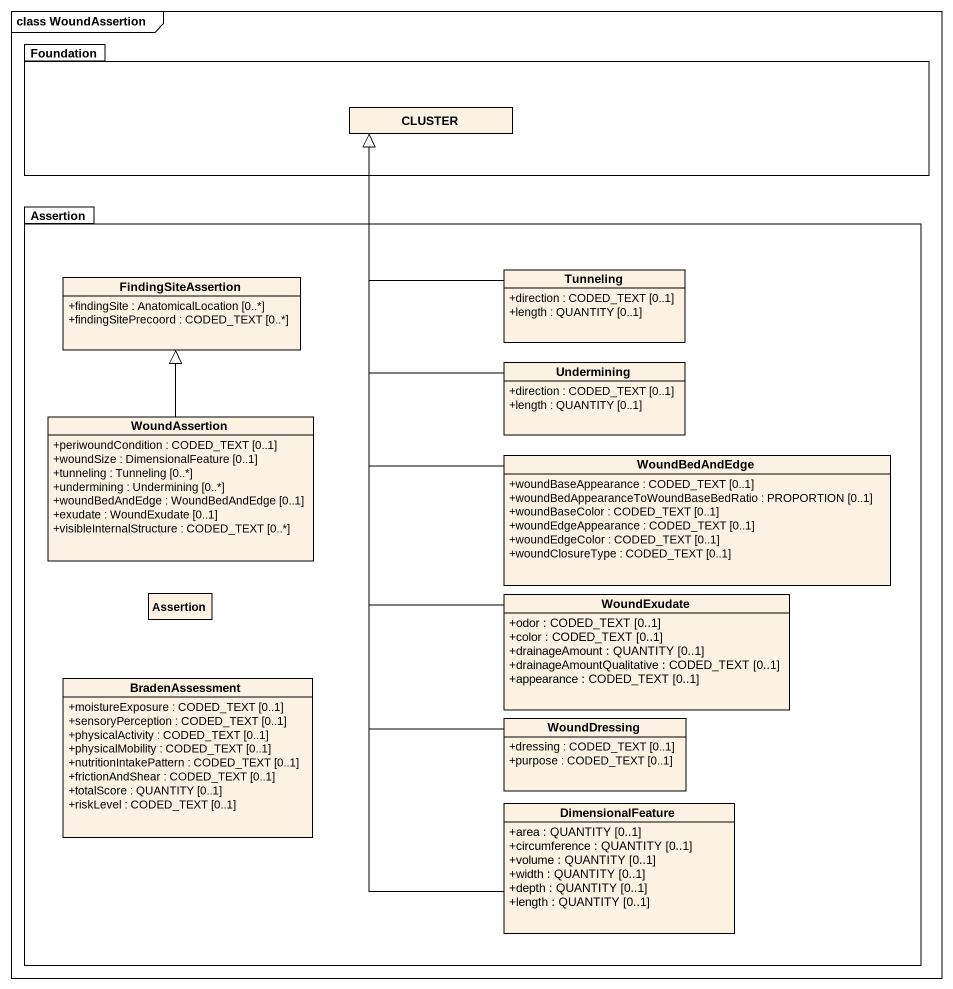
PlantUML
@startuml
mainframe class WoundAssertion
hide circle
hide empty members
skinparam classAttributeIconSize 0
package Foundation {
  class CLUSTER
}
package Assertion {
  class Tunneling {
    +direction : CODED_TEXT [0..1]
    +length : QUANTITY [0..1]
  }
  class FindingSiteAssertion {
    +findingSite : AnatomicalLocation [0..*]
    +findingSitePrecoord : CODED_TEXT [0..*]
  }
  class Undermining {
    +direction : CODED_TEXT [0..1]
    +length : QUANTITY [0..1]
  }
  class WoundAssertion {
    +periwoundCondition : CODED_TEXT [0..1]
    +woundSize : DimensionalFeature [0..1]
    +tunneling : Tunneling [0..*]
    +undermining : Undermining [0..*]
    +woundBedAndEdge : WoundBedAndEdge [0..1]
    +exudate : WoundExudate [0..1]
    +visibleInternalStructure : CODED_TEXT [0..*]
  }
  class WoundBedAndEdge {
    +woundBaseAppearance : CODED_TEXT [0..1]
    +woundBedAppearanceToWoundBaseBedRatio : PROPORTION [0..1]
    +woundBaseColor : CODED_TEXT [0..1]
    +woundEdgeAppearance : CODED_TEXT [0..1]
    +woundEdgeColor : CODED_TEXT [0..1]
    +woundClosureType : CODED_TEXT [0..1]
  }
  class "Assertion" as Assertion_2
  class WoundExudate {
    +odor : CODED_TEXT [0..1]
    +color : CODED_TEXT [0..1]
    +drainageAmount : QUANTITY [0..1]
    +drainageAmountQualitative : CODED_TEXT [0..1]
    +appearance : CODED_TEXT [0..1]
  }
  class BradenAssessment {
    +moistureExposure : CODED_TEXT [0..1]
    +sensoryPerception : CODED_TEXT [0..1]
    +physicalActivity : CODED_TEXT [0..1]
    +physicalMobility : CODED_TEXT [0..1]
    +nutritionIntakePattern : CODED_TEXT [0..1]
    +frictionAndShear : CODED_TEXT [0..1]
    +totalScore : QUANTITY [0..1]
    +riskLevel : CODED_TEXT [0..1]
  }
  class WoundDressing {
    +dressing : CODED_TEXT [0..1]
    +purpose : CODED_TEXT [0..1]
  }
  class DimensionalFeature {
    +area : QUANTITY [0..1]
    +circumference : QUANTITY [0..1]
    +volume : QUANTITY [0..1]
    +width : QUANTITY [0..1]
    +depth : QUANTITY [0..1]
    +length : QUANTITY [0..1]
  }
}
Tunneling -up-|> CLUSTER
Undermining -up-|> CLUSTER
WoundAssertion -up-|> FindingSiteAssertion
WoundBedAndEdge -up-|> CLUSTER
WoundExudate -up-|> CLUSTER
WoundDressing -up-|> CLUSTER
DimensionalFeature -up-|> CLUSTER
@enduml
